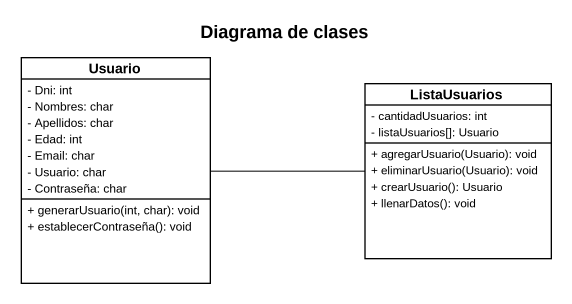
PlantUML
@startuml
title Diagrama de clases
hide circle
hide empty members
skinparam classAttributeIconSize 0
class Usuario {
  - Dni: int
  - Nombres: char
  - Apellidos: char
  - Edad: int
  - Email: char
  - Usuario: char
  - Contraseña: char
  + generarUsuario(int, char): void
  + establecerContraseña(): void
}
class ListaUsuarios {
  - cantidadUsuarios: int
  - listaUsuarios[]: Usuario
  + agregarUsuario(Usuario): void
  + eliminarUsuario(Usuario): void
  + crearUsuario(): Usuario
  + llenarDatos(): void
}
Usuario -right- ListaUsuarios
@enduml
